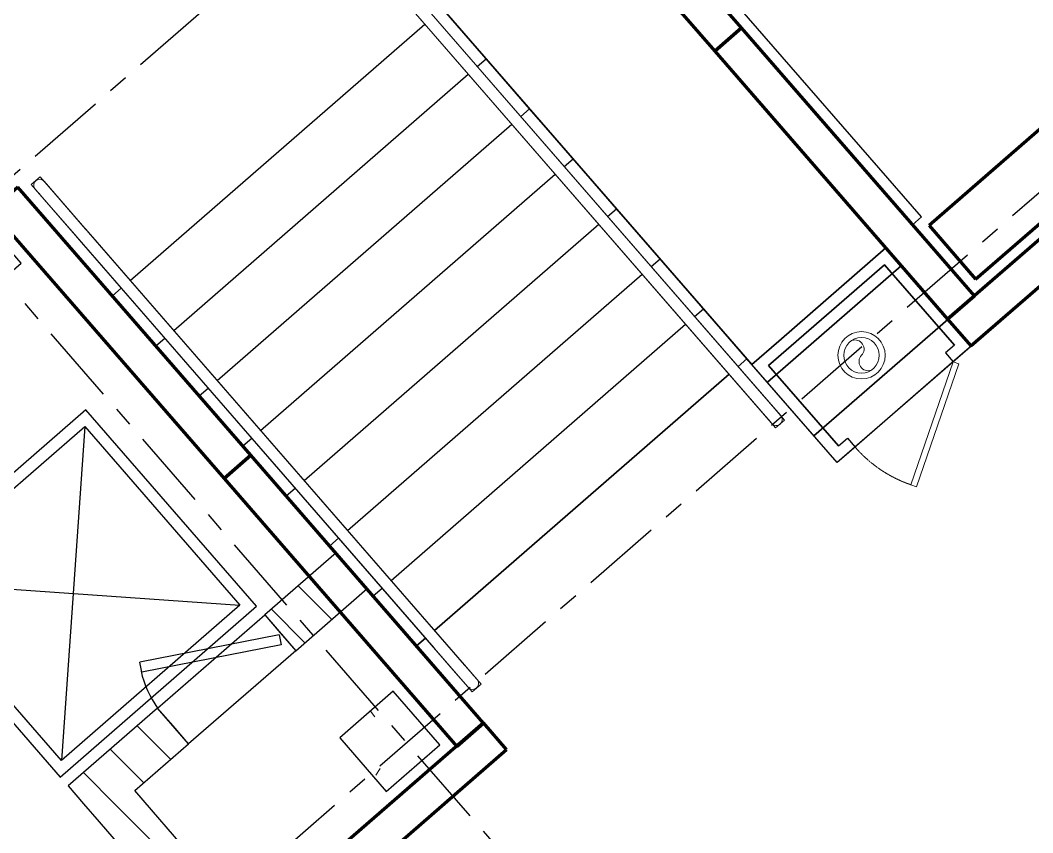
# Model space of a CAD drawing. Header units: millimetres. Extents: x -25371 to 2282244, y -90657 to 147824.
# Drawn here: x 2105021 to 2109300, y 19402 to 22836 of the extents above; entities that cross this region are included whole.
import ezdxf
from ezdxf.enums import TextEntityAlignment as Align

# ---------------------------------------------------------------- set-up
doc = ezdxf.new("R2010")
doc.units = ezdxf.units.MM
for name, pattern in [('CENTER', [50.8, 31.75, -6.35, 6.35, -6.35]), ('Hidden 1_5mm', [2.2, 1.5, -0.7]), ('TA_GL_000.90000', [2.475, 0.9, -0.225, 0.225, -0.225, 0.9])]:
    doc.linetypes.add(name, pattern=pattern)
for name, color, linetype in [('000 - 0_SYM_DWG_GRIDLINE_MAIN_COLOR_251', 7, 'Continuous'), ('000 - 0_SYM_DWG_SLOPE-SYM_TEXT_COLOR_3', 7, 'Continuous'), ('000 - EXISTING_BUILDING_MAIN_COLOR_1', 7, 'Continuous'), ('000 - EXISTING_BUILDING_MAIN_COLOR_251', 7, 'Continuous'), ('000 - GRID', 7, 'CENTER')]:
    doc.layers.add(name, color=color, linetype=linetype)
doc.styles.add('Arial', font='arial.ttf', dxfattribs={"height": 300})
doc.styles.add('TA', font='', dxfattribs={"height": 4.5})
doc.styles.get('TA').set_extended_font_data('Cordia New')
pattern_1 = [(45, (-24258.22, 8816.59), (-106.066, 106.066), [])]

# ---------------------------------------------------------------- blocks, each defined once
blk = doc.blocks.new('System Panel - DPA-AR_Facade_Solid Panel 150mm-5072658-2505-01 EGRESS LEVEL PLAN')
at = {"layer": '000 - EXISTING_BUILDING_MAIN_COLOR_1', "color": 7, "lineweight": 70}
for p, q in [((750, 200), (-750, 200)), ((-750, 200), (-750, 50)), ((750, 50), (750, 200)), ((-750, 50), (750, 50))]:
    blk.add_line(p, q, dxfattribs=at)
blk = doc.blocks.new('System Panel - DPA-AR_Facade_Solid Panel 150mm-5526688-2505-01 EGRESS LEVEL PLAN')
at = {"layer": '000 - EXISTING_BUILDING_MAIN_COLOR_1', "color": 7, "lineweight": 70}
for p, q in [((750, -50), (-750, -50)), ((-750, -50), (-750, -200)), ((750, -200), (750, -50)), ((-750, -200), (750, -200))]:
    blk.add_line(p, q, dxfattribs=at)
blk = doc.blocks.new('DPA_AC-PL_FLOOR ROOM CAL - A41_1000 x 1000 mm-5549838-2505-01 EGRESS LEVEL PLAN')
at = {"layer": '000 - EXISTING_BUILDING_MAIN_COLOR_1', "color": 7}
for p, q in [((650, 449.9), (-450, 449.9)), ((-450, 449.9), (-450, -650.1)), ((650, -650.1), (650, 449.9)), ((-400, -600.1), (600, 399.9)), ((-400, 399.9), (600, -600.1)), ((-400, -600.1), (-400, 399.9)), ((-400, 399.9), (600, 399.9)), ((600, 399.9), (600, -600.1)), ((600, -600.1), (-400, -600.1)), ((-450, -650.1), (650, -650.1))]:
    blk.add_line(p, q, dxfattribs=at)
blk = doc.blocks.new('System Panel - DPA-AR_Facade_Solid Panel 150mm-V99-2505-01 EGRESS LEVEL PLAN')
at = {"layer": '000 - EXISTING_BUILDING_MAIN_COLOR_1', "color": 7, "lineweight": 70}
for p, q in [((750, -50), (-750, -50)), ((-750, -50), (-750, -200)), ((750, -200), (750, -50)), ((-750, -200), (750, -200))]:
    blk.add_line(p, q, dxfattribs=at)
blk = doc.blocks.new('System Panel - DPA-AR_Facade_Solid Panel 150mm-5091727-2505-01 EGRESS LEVEL PLAN')
at = {"layer": '000 - EXISTING_BUILDING_MAIN_COLOR_1', "color": 7, "lineweight": 70}
for p, q in [((689.4, 200), (-689.4, 200)), ((-689.4, 200), (-689.4, 50)), ((689.4, 50), (689.4, 200)), ((-689.4, 50), (689.4, 50))]:
    blk.add_line(p, q, dxfattribs=at)
blk = doc.blocks.new('M_Concrete-Rectangular-Column - C1 300 x 300mm-V105-2505-01 EGRESS LEVEL PLAN')
at = {"layer": '000 - EXISTING_BUILDING_MAIN_COLOR_1', "lineweight": 9}
h = blk.add_hatch(dxfattribs=at)
h.set_pattern_fill('FP_29', style=0, pattern_type=2)
h.set_pattern_definition([(9, (3998.1, 11962.4), (508.157, -526.21), [76.2, -838.2]), (314, (3998.1, 11962.4), (394.986, 669.256), [60.96, -670.56]), (59.451, (4040.46, 11918.6), (903.143, 143.037), [64.76, -712.36]), (5.184, (4131.4, 12115.8), (708.014, -838.296), [114.3, -1257.3]), (55.636, (4190.4, 12045.9), (1365.99, 123.94), [97.14, -1068.54]), (310.184, (4131.4, 12115.8), (1365.99, 123.93), [91.44, -1005.84]), (340, (4174.8, 12010.8), (189.332, -706.594), [76.2, -838.2]), (285, (4174.8, 12010.8), (669.924, 393.85), [60.96, -670.56]), (30.451, (4190.56, 11951.9), (859.253, -312.75), [64.76, -712.36]), (356.5, (3998.12, 11962.42), (231.2166, 247.1526), [33.528, -628.904, 33.528, -647.192, -673.1]), (356.5, (3998.12, 11962.42), (231.2166, 247.1526), [-1343.152, 33.528, -639.572]), (326.5, (3998.1, 11962.42), (464.615, 127.078), [33.528, -354.584, 33.528, -613.664, -256.54]), (326.5, (3998.1, 11962.42), (464.615, 127.078), [-1035.304, 33.528, -223.012]), (286.5, (3827.12, 12111.07), (394.293, -373.117), [33.528, -220.472, 33.528, -1810.512]), (286.5, (3827.12, 12111.07), (394.293, -373.117), [-287.528, -758.952, 33.528, -1018.032]), (276.5, (3750.45, 12177.7), (513.904, -311.967), [33.528, -296.672, 33.528, -492.76, -746.76]), (276.5, (3750.45, 12177.7), (513.904, -311.967), [-856.488, 33.528, -713.232])])
h.paths.add_polyline_path([(-150, -150), (150, -150), (150, 150), (-150, 150), (-150, -142.5)])
at = {"layer": '000 - EXISTING_BUILDING_MAIN_COLOR_1', "color": 7}
for p, q in [((150, 150), (-150, 150)), ((-150, 150), (-150, -150)), ((150, -150), (150, 150)), ((-150, -150), (150, -150))]:
    blk.add_line(p, q, dxfattribs=at)
blk = doc.blocks.new('M_Concrete-Rectangular-Column - C1 300 x 300mm-V106-2505-01 EGRESS LEVEL PLAN')
at = {"layer": '000 - EXISTING_BUILDING_MAIN_COLOR_1', "lineweight": 9}
h = blk.add_hatch(dxfattribs=at)
h.set_pattern_fill('FP_30', style=0, pattern_type=2)
h.set_pattern_definition([(9, (1300.4, 11962.4), (508.157, -526.21), [76.2, -838.2]), (314, (1300.4, 11962.4), (394.986, 669.256), [60.96, -670.56]), (59.451, (1342.7, 11918.6), (903.143, 143.037), [64.76, -712.36]), (5.184, (1433.7, 12115.8), (708.014, -838.296), [114.3, -1257.3]), (55.636, (1492.7, 12045.9), (1365.99, 123.94), [97.14, -1068.54]), (310.184, (1433.7, 12115.8), (1365.99, 123.93), [91.44, -1005.84]), (340, (1477.04, 12010.8), (189.332, -706.594), [76.2, -838.2]), (285, (1477.04, 12010.8), (669.924, 393.85), [60.96, -670.56]), (30.451, (1492.8, 11951.9), (859.253, -312.75), [64.76, -712.36]), (356.5, (1300.38, 11962.42), (231.2166, 247.1526), [33.528, -628.904, 33.528, -647.192, -673.1]), (356.5, (1300.38, 11962.42), (231.2166, 247.1526), [-1343.152, 33.528, -639.572]), (326.5, (1300.38, 11962.42), (464.615, 127.078), [33.528, -354.584, 33.528, -613.664, -256.54]), (326.5, (1300.38, 11962.42), (464.615, 127.078), [-1035.304, 33.528, -223.012]), (286.5, (1129.38, 12111.06), (394.293, -373.117), [33.528, -220.472, 33.528, -1810.512]), (286.5, (1129.38, 12111.06), (394.293, -373.117), [-287.528, -758.952, 33.528, -1018.032]), (276.5, (1052.7, 12177.7), (513.904, -311.967), [33.528, -296.672, 33.528, -492.76, -746.76]), (276.5, (1052.7, 12177.7), (513.904, -311.967), [-856.488, 33.528, -713.232])])
h.paths.add_polyline_path([(-150, -150), (150, -150), (150, 150), (-150, 150), (-150, -111.1)])
at = {"layer": '000 - EXISTING_BUILDING_MAIN_COLOR_1', "color": 7}
for p, q in [((150, 150), (-150, 150)), ((-150, 150), (-150, -150)), ((150, -150), (150, 150)), ((-150, -150), (150, -150))]:
    blk.add_line(p, q, dxfattribs=at)
blk = doc.blocks.new('M_Concrete-Rectangular-Column - C2 300 x 1000mm-5094179-2505-01 EGRESS LEVEL PLAN')
at = {"layer": '000 - EXISTING_BUILDING_MAIN_COLOR_1', "color": 7, "lineweight": 100}
for p, q in [((150, 500), (-150, 500)), ((-150, 500), (-150, -500)), ((150, -500), (150, 500)), ((-150, -500), (150, -500))]:
    blk.add_line(p, q, dxfattribs=at)
blk = doc.blocks.new('A19 - A3 _Wall_ Acess Panel 600x600-5441504-2505-01 EGRESS LEVEL PLAN')
at = {"layer": '000 - EXISTING_BUILDING_MAIN_COLOR_1', "color": 7}
for p, q in [((-290.3, 3.5), (-268.8, 40.8)), ((-290.3, 3.5), (229.3, -296.5)), ((-268.8, 40.8), (250.8, -259.2)), ((250.8, -259.2), (229.3, -296.5))]:
    blk.add_line(p, q, dxfattribs=at)
blk.add_arc((-150, -53.5), 452.4, 332.3021, 354.1004, dxfattribs=at)
blk = doc.blocks.new('System Panel - DPA-AR_Facade_Solid Panel 150mm-V176-2505-01 EGRESS LEVEL PLAN')
at = {"layer": '000 - EXISTING_BUILDING_MAIN_COLOR_1', "color": 7, "lineweight": 70}
for p, q in [((750, 200), (-750, 200)), ((-750, 200), (-750, 50)), ((750, 50), (750, 200)), ((-750, 50), (750, 50))]:
    blk.add_line(p, q, dxfattribs=at)
blk = doc.blocks.new('Top Rail Type - Top Rail_Internal_-5829468-2505-01 EGRESS LEVEL PLAN')
at = {"layer": '000 - EXISTING_BUILDING_MAIN_COLOR_1', "color": 7, "lineweight": 9}
for p, q in [((7804.5, -11500.7), (7693.2, -11597.5)), ((7726, -11635.2), (7837.4, -11538.5)), ((7943.2, -11545.9), (8353.3, -12017.6)), ((8391, -11984.8), (7980.9, -11513.1)), ((7664.3, -11622.7), (5835.7, -13212.2)), ((5868.5, -13250), (7697.1, -11660.4))]:
    blk.add_line(p, q, dxfattribs=at)
at = {"layer": '000 - EXISTING_BUILDING_MAIN_COLOR_1', "color": 7, "lineweight": 9, "flags": 128}
for points in [[(7980.9, -11513.1), (7977.5, -11509.4), (7974, -11505.8), (7970.4, -11502.4), (7966.6, -11499.1), (7962.7, -11496), (7958.7, -11493), (7954.6, -11490.2), (7950.3, -11487.6), (7946, -11485.1), (7941.5, -11482.8), (7937, -11480.7), (7932.4, -11478.8), (7927.7, -11477), (7922.9, -11475.5), (7918.1, -11474.1), (7913.2, -11473), (7908.3, -11472), (7903.4, -11471.2), (7898.4, -11470.6), (7893.4, -11470.3), (7888.5, -11470.1), (7883.5, -11470.1), (7878.5, -11470.3), (7873.5, -11470.8), (7868.5, -11471.4), (7863.6, -11472.2), (7858.7, -11473.2), (7853.8, -11474.4), (7849, -11475.8), (7844.3, -11477.4), (7839.6, -11479.2), (7835, -11481.2), (7830.5, -11483.3), (7826.1, -11485.7), (7821.8, -11488.2), (7817.5, -11490.9), (7813.4, -11493.7), (7809.4, -11496.7), (7805.6, -11499.9), (7804.5, -11500.7)], [(7837.4, -11538.5), (7839.7, -11536.6), (7842, -11534.7), (7844.5, -11533), (7847, -11531.4), (7849.6, -11529.8), (7852.2, -11528.4), (7854.9, -11527.1), (7857.7, -11525.9), (7860.4, -11524.8), (7863.3, -11523.8), (7866.1, -11522.9), (7869, -11522.2), (7872, -11521.5), (7874.9, -11521), (7877.9, -11520.6), (7880.9, -11520.3), (7883.9, -11520.1), (7886.9, -11520.1), (7889.9, -11520.2), (7892.9, -11520.3), (7895.9, -11520.7), (7898.8, -11521.1), (7901.8, -11521.6), (7904.7, -11522.3), (7907.6, -11523.1), (7910.5, -11524), (7913.3, -11525), (7916.1, -11526.1), (7918.8, -11527.4), (7921.5, -11528.7), (7924.1, -11530.2), (7926.7, -11531.7), (7929.2, -11533.4), (7931.6, -11535.1), (7934, -11537), (7936.3, -11538.9), (7938.5, -11540.9), (7940.6, -11543.1), (7942.6, -11545.3), (7943.2, -11545.9)], [(7693.2, -11597.5), (7691, -11599.5), (7688.7, -11601.4), (7686.5, -11603.4), (7684.2, -11605.3), (7682, -11607.3), (7679.8, -11609.2), (7677.6, -11611.1), (7675.4, -11613), (7673.3, -11614.8), (7671.2, -11616.7), (7669.1, -11618.5), (7667.1, -11620.2), (7665.1, -11622), (7664.3, -11622.7)], [(7697.1, -11660.4), (7699.1, -11658.7), (7701.1, -11656.9), (7703.1, -11655.2), (7705.2, -11653.3), (7707.3, -11651.5), (7709.5, -11649.6), (7711.7, -11647.7), (7713.9, -11645.8), (7716.1, -11643.9), (7718.3, -11642), (7720.6, -11640), (7722.8, -11638), (7725.1, -11636.1), (7726, -11635.2)], [(8353.3, -12017.6), (8355.2, -12019.9), (8357.2, -12022.2), (8359.2, -12024.4), (8361.1, -12026.6), (8363, -12028.9), (8365, -12031.1), (8366.9, -12033.3), (8368.7, -12035.4), (8370.6, -12037.6), (8372.4, -12039.7), (8374.2, -12041.7), (8376, -12043.8), (8377.7, -12045.8), (8379.4, -12047.7), (8381, -12049.6), (8382.6, -12051.4), (8384.2, -12053.2), (8385.7, -12055), (8387.2, -12056.6), (8388.6, -12058.2), (8389.9, -12059.8), (8391.2, -12061.3), (8392.4, -12062.7), (8393.6, -12064), (8394.7, -12065.3), (8395.7, -12066.4), (8396.7, -12067.5), (8397.6, -12068.6), (8398.4, -12069.5), (8399.1, -12070.4), (8399.8, -12071.2), (8400.4, -12071.9), (8400.9, -12072.5), (8401.4, -12073), (8401.8, -12073.4), (8402, -12073.7), (8402.3, -12074), (8402.4, -12074.2), (8402.5, -12074.2), (8402.5, -12074.2)], [(8440.2, -12041.4), (8440.2, -12041.4), (8440, -12041.2), (8439.8, -12041), (8439.6, -12040.7), (8439.2, -12040.3), (8438.8, -12039.8), (8438.3, -12039.2), (8437.7, -12038.6), (8437, -12037.8), (8436.3, -12037), (8435.5, -12036), (8434.6, -12035), (8433.7, -12033.9), (8432.7, -12032.8), (8431.6, -12031.5), (8430.5, -12030.2), (8429.3, -12028.8), (8428, -12027.4), (8426.7, -12025.9), (8425.3, -12024.3), (8423.8, -12022.6), (8422.3, -12020.9), (8420.8, -12019.1), (8419.2, -12017.3), (8417.6, -12015.4), (8415.9, -12013.5), (8414.2, -12011.5), (8412.4, -12009.5), (8410.6, -12007.4), (8408.8, -12005.3), (8407, -12003.2), (8405.1, -12001.1), (8403.2, -11998.9), (8401.3, -11996.7), (8399.4, -11994.4), (8397.4, -11992.2), (8395.5, -11990), (8393.5, -11987.7), (8391.5, -11985.4), (8391, -11984.8)], [(5835.7, -13212.2), (5833.4, -13214.2), (5831.2, -13216.2), (5828.9, -13218.1), (5826.6, -13220.1), (5824.4, -13222.1), (5822.2, -13224), (5819.9, -13225.9), (5817.7, -13227.9), (5815.5, -13229.8), (5813.4, -13231.7), (5811.2, -13233.5), (5809.1, -13235.3), (5807, -13237.1), (5805, -13238.9), (5803, -13240.7), (5801.1, -13242.3), (5799.2, -13244), (5797.3, -13245.6), (5795.5, -13247.2), (5793.8, -13248.7), (5792.1, -13250.1), (5790.5, -13251.5), (5788.9, -13252.9), (5787.4, -13254.2), (5786, -13255.4), (5784.7, -13256.6), (5783.4, -13257.7), (5782.2, -13258.7), (5781.1, -13259.7), (5780, -13260.6), (5779.1, -13261.4), (5778.2, -13262.2), (5777.4, -13262.9), (5776.7, -13263.5), (5776.1, -13264), (5775.6, -13264.5), (5775.1, -13264.9), (5774.8, -13265.2), (5774.5, -13265.4), (5774.3, -13265.6), (5774.3, -13265.6), (5774.2, -13265.6)], [(5807.1, -13303.4), (5807.1, -13303.3), (5807.2, -13303.2), (5807.5, -13303), (5807.8, -13302.8), (5808.2, -13302.4), (5808.7, -13302), (5809.3, -13301.5), (5809.9, -13300.9), (5810.7, -13300.2), (5811.5, -13299.5), (5812.4, -13298.7), (5813.4, -13297.8), (5814.5, -13296.9), (5815.7, -13295.9), (5816.9, -13294.8), (5818.3, -13293.6), (5819.6, -13292.4), (5821.1, -13291.2), (5822.6, -13289.8), (5824.2, -13288.5), (5825.9, -13287), (5827.6, -13285.5), (5829.4, -13284), (5831.2, -13282.4), (5833.1, -13280.8), (5835, -13279.1), (5837, -13277.4), (5839, -13275.6), (5841.1, -13273.8), (5843.1, -13272), (5845.3, -13270.2), (5847.4, -13268.3), (5849.6, -13266.4), (5851.8, -13264.5), (5854, -13262.5), (5856.3, -13260.6), (5858.5, -13258.6), (5860.8, -13256.7), (5863, -13254.7), (5865.3, -13252.7), (5867.6, -13250.8)]]:
    blk.add_lwpolyline(points, dxfattribs=at)
at = {"layer": '000 - EXISTING_BUILDING_MAIN_COLOR_1', "color": 7, "lineweight": 9}
for centre, start, end in [((8421.3, -12057.8), 221.0012, 41.0012), ((5790.7, -13284.5), 130.9999, 310.9999)]:
    blk.add_arc(centre, 25, start, end, dxfattribs=at)
blk = doc.blocks.new('Top Rail Type - Top Rail_Internal_-V197-2505-01 EGRESS LEVEL PLAN')
at = {"layer": '000 - EXISTING_BUILDING_MAIN_COLOR_1', "color": 7, "lineweight": 9}
for p, q in [((7693.2, -11597.5), (7804.5, -11500.7)), ((7726, -11635.2), (7837.4, -11538.5)), ((7943.2, -11545.9), (8353.3, -12017.6)), ((7980.9, -11513.1), (8391, -11984.8)), ((5830.9, -13216.4), (7654.6, -11631.1)), ((7654.6, -11631.1), (7693.2, -11597.5)), ((7687.4, -11668.8), (7726, -11635.2)), ((5863.7, -13254.2), (7687.4, -11668.8)), ((8353.3, -12017.6), (8381.5, -12050.1)), ((8391, -11984.8), (8419.2, -12017.3)), ((8419.2, -12017.3), (8398.9, -12035)), ((8419.2, -12017.3), (8398.9, -12035)), ((8419.2, -12017.3), (8456.6, -12060.3)), ((8398.7, -12035.1), (8381.5, -12050.1)), ((8398.7, -12035.1), (8381.5, -12050.1)), ((8381.5, -12050.1), (8418.9, -12093.1)), ((8456.6, -12060.3), (8418.9, -12093.1)), ((5755.4, -13282), (5830.9, -13216.4)), ((5788.2, -13319.8), (5863.7, -13254.2)), ((5755.4, -13282), (5788.2, -13319.8))]:
    blk.add_line(p, q, dxfattribs=at)
for radius in [125, 75]:
    blk.add_arc((7886.6, -11595.1), radius, 41.0012, 130.9999, dxfattribs=at)
blk = doc.blocks.new('Handrail Type - Handrail_Internal_-5829483-2505-01 EGRESS LEVEL PLAN')
at = {"layer": '000 - EXISTING_BUILDING_MAIN_COLOR_251', "color": 7, "lineweight": 9}
for p, q in [((7898.9, -11418.7), (7677.7, -11611)), ((8391, -11984.8), (7898.9, -11418.7)), ((7710.5, -11648.8), (7837.4, -11538.5)), ((7943.2, -11545.9), (8353.3, -12017.6)), ((7677.7, -11611), (5836, -13211.9)), ((5868.8, -13249.7), (7710.5, -11648.8)), ((8353.3, -12017.6), (8402.5, -12074.2)), ((8440.2, -12041.4), (8391, -11984.8)), ((5836, -13211.9), (5774.2, -13265.6)), ((5807.1, -13303.4), (5868.8, -13249.7))]:
    blk.add_line(p, q, dxfattribs=at)
for points, knots in [([(7898.9, -11418.7), (7898.9, -11418.7), (7898.8, -11419.3), (7898.7, -11421.3), (7898.6, -11423.4), (7898.4, -11425.5), (7898.3, -11427.1), (7898.2, -11427.8), (7898.2, -11428)], [-1, -1, -1, -1, -0.9166667, -0.875, -0.8333333, -0.7916667, -0.7708333, -0.7641874, -0.7641874, -0.7641874, -0.7641874]), ([(7898.2, -11428), (7898.2, -11427.8), (7898.3, -11427.1), (7898.4, -11425.5), (7898.6, -11423.4), (7898.7, -11421.3), (7898.8, -11419.3), (7898.9, -11418.7), (7898.9, -11418.7)], [-0.2358126, -0.2358126, -0.2358126, -0.2358126, -0.2291667, -0.2083333, -0.1666667, -0.125, -0.0833333, 0, 0, 0, 0]), ([(7898.2, -11429.1), (7898.1, -11430.2), (7898, -11431.9), (7897.8, -11434.4), (7897.7, -11436.4), (7897.5, -11438.4), (7897.4, -11440.5), (7897.2, -11442.7), (7897.1, -11444.9), (7896.9, -11447.1), (7896.7, -11449.4), (7896.6, -11451.7), (7896.4, -11454), (7896.3, -11456.3), (7896.1, -11458.6), (7895.9, -11460.9), (7895.8, -11463.1), (7895.6, -11465.3), (7895.5, -11467.5), (7895.3, -11469.5), (7895.2, -11470.7), (7895.2, -11471.2)], [-0.75, -0.75, -0.75, -0.75, -0.7083333, -0.6875, -0.6666667, -0.6458333, -0.625, -0.6041667, -0.5833333, -0.5625, -0.5416667, -0.5208333, -0.5, -0.4791667, -0.4583333, -0.4375, -0.4166667, -0.3958333, -0.375, -0.3541667, -0.3376885, -0.3376885, -0.3376885, -0.3376885]), ([(7895.2, -11471.2), (7895.2, -11470.7), (7895.3, -11469.5), (7895.5, -11467.5), (7895.6, -11465.3), (7895.8, -11463.1), (7895.9, -11460.9), (7896.1, -11458.6), (7896.3, -11456.3), (7896.4, -11454), (7896.6, -11451.7), (7896.7, -11449.4), (7896.9, -11447.1), (7897.1, -11444.9), (7897.2, -11442.7), (7897.4, -11440.5), (7897.5, -11438.4), (7897.7, -11436.4), (7897.8, -11434.4), (7898, -11431.9), (7898.1, -11430.2), (7898.2, -11429.1)], [-0.6623115, -0.6623115, -0.6623115, -0.6623115, -0.6458333, -0.625, -0.6041667, -0.5833333, -0.5625, -0.5416667, -0.5208333, -0.5, -0.4791667, -0.4583333, -0.4375, -0.4166667, -0.3958333, -0.375, -0.3541667, -0.3333333, -0.3125, -0.2916667, -0.25, -0.25, -0.25, -0.25])]:
    blk.add_open_spline(points, degree=3, knots=knots, dxfattribs=at)
blk = doc.blocks.new('Handrail Type - Handrail_Internal_-V198-2505-01 EGRESS LEVEL PLAN')
at = {"layer": '000 - EXISTING_BUILDING_MAIN_COLOR_251', "color": 7, "lineweight": 9}
for p, q in [((7672.5, -11615.6), (7898.9, -11418.7)), ((7898.9, -11418.7), (8440.2, -12041.4)), ((7705.3, -11653.3), (7837.4, -11538.5)), ((7943.2, -11545.9), (8402.5, -12074.2)), ((5830.9, -13216.4), (7672.5, -11615.6)), ((5863.7, -13254.2), (7705.3, -11653.3)), ((5774.2, -13265.6), (5830.9, -13216.4)), ((5807.1, -13303.4), (5863.7, -13254.2))]:
    blk.add_line(p, q, dxfattribs=at)
blk = doc.blocks.new('Top Rail Type - Top Rail_Internal_-5829496-2505-01 EGRESS LEVEL PLAN')
at = {"layer": '000 - EXISTING_BUILDING_MAIN_COLOR_1', "color": 7, "lineweight": 9}
for p, q in [((6708.1, -10201.4), (6578, -10314.5)), ((6610.8, -10352.3), (6740.9, -10239.1)), ((6549, -10339.7), (4720.6, -11929.1)), ((4753.4, -11966.9), (6581.8, -10377.4))]:
    blk.add_line(p, q, dxfattribs=at)
at = {"layer": '000 - EXISTING_BUILDING_MAIN_COLOR_1', "color": 7, "lineweight": 9, "flags": 128}
for points in [[(6764.7, -10152.2), (6764.7, -10152.2), (6764.6, -10152.3), (6764.3, -10152.5), (6764, -10152.8), (6763.6, -10153.1), (6763.1, -10153.6), (6762.5, -10154.1), (6761.9, -10154.7), (6761.1, -10155.3), (6760.3, -10156), (6759.4, -10156.8), (6758.3, -10157.7), (6757.3, -10158.7), (6756.1, -10159.7), (6754.9, -10160.8), (6753.5, -10161.9), (6752.2, -10163.1), (6750.7, -10164.4), (6749.2, -10165.7), (6747.6, -10167.1), (6745.9, -10168.5), (6744.2, -10170), (6742.4, -10171.6), (6740.6, -10173.1), (6738.7, -10174.8), (6736.8, -10176.5), (6734.8, -10178.2), (6732.8, -10179.9), (6730.7, -10181.7), (6728.7, -10183.5), (6726.5, -10185.4), (6724.4, -10187.3), (6722.2, -10189.2), (6720, -10191.1), (6717.8, -10193), (6715.5, -10194.9), (6713.3, -10196.9), (6711, -10198.9), (6708.8, -10200.8), (6708.1, -10201.4)], [(6740.9, -10239.1), (6743.2, -10237.1), (6745.5, -10235.2), (6747.7, -10233.2), (6750, -10231.3), (6752.2, -10229.3), (6754.4, -10227.4), (6756.6, -10225.5), (6758.8, -10223.6), (6760.9, -10221.8), (6763, -10219.9), (6765.1, -10218.1), (6767.1, -10216.4), (6769.1, -10214.7), (6771, -10213), (6772.9, -10211.3), (6774.7, -10209.7), (6776.5, -10208.2), (6778.3, -10206.7), (6779.9, -10205.2), (6781.6, -10203.8), (6783.1, -10202.5), (6784.6, -10201.2), (6786, -10200), (6787.3, -10198.8), (6788.6, -10197.7), (6789.8, -10196.7), (6790.9, -10195.7), (6791.9, -10194.8), (6792.8, -10194), (6793.7, -10193.2), (6794.5, -10192.6), (6795.2, -10192), (6795.8, -10191.4), (6796.3, -10191), (6796.7, -10190.6), (6797.1, -10190.3), (6797.3, -10190.1), (6797.5, -10190), (6797.5, -10189.9), (6797.5, -10189.9)], [(6578, -10314.5), (6575.7, -10316.5), (6573.4, -10318.5), (6571.2, -10320.4), (6568.9, -10322.4), (6566.7, -10324.3), (6564.5, -10326.2), (6562.3, -10328.1), (6560.2, -10330), (6558, -10331.9), (6555.9, -10333.7), (6553.9, -10335.5), (6551.8, -10337.2), (6549.8, -10339), (6549, -10339.7)], [(6581.8, -10377.4), (6583.8, -10375.7), (6585.8, -10374), (6587.8, -10372.2), (6589.9, -10370.4), (6592.1, -10368.5), (6594.2, -10366.7), (6596.4, -10364.8), (6598.6, -10362.9), (6600.8, -10360.9), (6603, -10359), (6605.3, -10357), (6607.5, -10355.1), (6609.8, -10353.1), (6610.8, -10352.3)], [(4720.6, -11929.1), (4718.3, -11931.1), (4716.1, -11933.1), (4713.8, -11935), (4711.5, -11937), (4709.3, -11938.9), (4707, -11940.9), (4704.8, -11942.8), (4702.6, -11944.8), (4700.4, -11946.7), (4698.2, -11948.5), (4696.1, -11950.4), (4694, -11952.2), (4691.9, -11954), (4689.9, -11955.8), (4687.9, -11957.5), (4685.9, -11959.2), (4684, -11960.9), (4682.2, -11962.5), (4680.4, -11964.1), (4678.6, -11965.6), (4677, -11967), (4675.3, -11968.4), (4673.8, -11969.8), (4672.3, -11971.1), (4670.9, -11972.3), (4669.5, -11973.5), (4668.3, -11974.6), (4667.1, -11975.6), (4666, -11976.6), (4664.9, -11977.5), (4664, -11978.3), (4663.1, -11979.1), (4662.3, -11979.8), (4661.6, -11980.4), (4661, -11980.9), (4660.4, -11981.4), (4660, -11981.8), (4659.7, -11982.1), (4659.4, -11982.3), (4659.2, -11982.5), (4659.1, -11982.5), (4659.1, -11982.5)], [(4691.9, -12020.3), (4692, -12020.2), (4692.1, -12020.1), (4692.3, -12019.9), (4692.7, -12019.6), (4693.1, -12019.3), (4693.6, -12018.9), (4694.1, -12018.4), (4694.8, -12017.8), (4695.6, -12017.1), (4696.4, -12016.4), (4697.3, -12015.6), (4698.3, -12014.7), (4699.4, -12013.8), (4700.6, -12012.8), (4701.8, -12011.7), (4703.1, -12010.5), (4704.5, -12009.3), (4706, -12008.1), (4707.5, -12006.7), (4709.1, -12005.4), (4710.8, -12003.9), (4712.5, -12002.4), (4714.2, -12000.9), (4716.1, -11999.3), (4718, -11997.7), (4719.9, -11996), (4721.9, -11994.3), (4723.9, -11992.5), (4725.9, -11990.7), (4728, -11988.9), (4730.1, -11987.1), (4732.3, -11985.2), (4734.5, -11983.3), (4736.7, -11981.4), (4738.9, -11979.4), (4741.2, -11977.5), (4743.4, -11975.5), (4745.7, -11973.6), (4747.9, -11971.6), (4750.2, -11969.6), (4752.4, -11967.7)]]:
    blk.add_lwpolyline(points, dxfattribs=at)
at = {"layer": '000 - EXISTING_BUILDING_MAIN_COLOR_1', "color": 7, "lineweight": 9}
for centre, start, end in [((6781.1, -10171), 310.9999, 130.9999), ((4675.5, -12001.4), 130.9999, 310.9999)]:
    blk.add_arc(centre, 25, start, end, dxfattribs=at)
blk = doc.blocks.new('Top Rail Type - Top Rail_Internal_-V199-2505-01 EGRESS LEVEL PLAN')
at = {"layer": '000 - EXISTING_BUILDING_MAIN_COLOR_1', "color": 7, "lineweight": 9}
for p, q in [((6708.1, -10201.4), (6783.6, -10135.8)), ((6783.6, -10135.8), (6816.4, -10173.5)), ((6740.9, -10239.1), (6816.4, -10173.5)), ((6578, -10314.5), (6708.1, -10201.4)), ((6610.8, -10352.3), (6740.9, -10239.1)), ((4715.7, -11933.3), (6539.4, -10348.1)), ((6539.4, -10348.1), (6578, -10314.5)), ((6572.2, -10385.8), (6610.8, -10352.3)), ((4748.5, -11971.1), (6572.2, -10385.8)), ((4640.3, -11998.9), (4715.7, -11933.3)), ((4673.1, -12036.7), (4748.5, -11971.1)), ((4640.3, -11998.9), (4673.1, -12036.7))]:
    blk.add_line(p, q, dxfattribs=at)
blk = doc.blocks.new('Handrail Type - Handrail_Internal_-5829511-2505-01 EGRESS LEVEL PLAN')
at = {"layer": '000 - EXISTING_BUILDING_MAIN_COLOR_251', "color": 7, "lineweight": 9}
for p, q in [((6764.7, -10152.2), (6708.1, -10201.4)), ((6708.1, -10201.4), (6562.4, -10328.1)), ((6740.9, -10239.1), (6797.5, -10189.9)), ((6595.6, -10365.4), (6740.9, -10239.1)), ((6562.4, -10328.1), (4825.3, -11838.1)), ((4753.7, -11966.6), (6595.2, -10365.8)), ((4824.5, -11838.8), (4720.9, -11928.8)), ((4720.9, -11928.8), (4659.1, -11982.5)), ((4691.9, -12020.3), (4753.7, -11966.6))]:
    blk.add_line(p, q, dxfattribs=at)
blk = doc.blocks.new('Handrail Type - Handrail_Internal_-V200-2505-01 EGRESS LEVEL PLAN')
at = {"layer": '000 - EXISTING_BUILDING_MAIN_COLOR_251', "color": 7, "lineweight": 9}
for p, q in [((6557.2, -10332.6), (6764.7, -10152.2)), ((6590, -10370.3), (6797.5, -10189.9)), ((4825.3, -11838.1), (6557.2, -10332.6)), ((4748.5, -11971.1), (6590, -10370.3)), ((4715.7, -11933.3), (4824.5, -11838.8)), ((4659.1, -11982.5), (4715.7, -11933.3)), ((4691.9, -12020.3), (4748.5, -11971.1))]:
    blk.add_line(p, q, dxfattribs=at)
blk = doc.blocks.new('DPA_FHC_FH _ENT__Stand Alone Type - 750x1300x550 mm_-5841241-2505-01 EGRESS LEVEL PLAN')
at = {"layer": '000 - EXISTING_BUILDING_MAIN_COLOR_1', "color": 7, "lineweight": 9}
for p, q in [((-287.5, 571.7), (188.8, 846.7)), ((-275, 550), (201.3, 825)), ((201.3, 825), (188.8, 846.7)), ((-275, 550), (-287.5, 571.7))]:
    blk.add_line(p, q, dxfattribs=at)
at = {"layer": '000 - EXISTING_BUILDING_MAIN_COLOR_1', "color": 7}
for p, q in [((-375, 0), (-375, 550)), ((-375, 550), (-325, 550)), ((-325, 550), (325, 550)), ((-275, 500), (-275, 550)), ((275, 500), (275, 550)), ((325, 550), (375, 550)), ((375, 550), (375, 0)), ((-325, 500), (-275, 500)), ((-325, 500), (-325, 50)), ((-325, 50), (-325, 500)), ((325, 500), (275, 500)), ((325, 50), (325, 500)), ((325, 500), (325, 50)), ((-325, 50), (325, 50)), ((325, 50), (-325, 50)), ((375, 0), (-375, 0))]:
    blk.add_line(p, q, dxfattribs=at)
at = {"layer": '000 - EXISTING_BUILDING_MAIN_COLOR_1', "color": 7, "lineweight": 9}
for radius in [100, 75]:
    blk.add_circle((0, 275), radius, dxfattribs=at)
at = {"layer": '000 - EXISTING_BUILDING_MAIN_COLOR_1', "color": 7, "linetype": 'Hidden 1_5mm', "lineweight": 9}
blk.add_arc((-275, 550), 550, 0, 30, dxfattribs=at)
at = {"layer": '000 - EXISTING_BUILDING_MAIN_COLOR_1', "color": 7, "lineweight": 9}
for centre, start, end in [((-3.7, 313.4), 275.5144, 68.7015), ((3.7, 236.6), 95.5144, 248.7015)]:
    blk.add_arc(centre, 38.6, start, end, dxfattribs=at)
blk = doc.blocks.new('A$C4b8f3cd2')
at = {"layer": '000 - EXISTING_BUILDING_MAIN_COLOR_251', "lineweight": 9}
h = blk.add_hatch(dxfattribs=at)
h.set_pattern_fill('FP_3', style=0, pattern_type=2)
h.set_pattern_definition(pattern_1)
h.paths.add_polyline_path([(-18781.8, -2739.1), (-18630.9, -2607.9), (-18631.9, -2606.7), (-18782.9, -2737.9)])
h.paths.add_polyline_path([(-18881.3, -2624.7), (-18730.3, -2493.5), (-18893.3, -2306), (-19044.2, -2437.2), (-18881.3, -2624.7)])
h.paths.add_polyline_path([(-19437.9, -1984.4), (-19286.9, -1853.2), (-19616, -1474.6), (-19767, -1605.8), (-19551.9, -1853.2)])
h = blk.add_hatch(dxfattribs=at)
h.set_pattern_fill('FP_3', style=0, pattern_type=2)
h.set_pattern_definition(pattern_1)
h.paths.add_polyline_path([(-20201.8, -2248.8), (-19635.7, -1756.8), (-19767, -1605.8), (-20333, -2097.9), (-20276, -2163.5)])
at = {"layer": '000 - EXISTING_BUILDING_MAIN_COLOR_1', "color": 7}
for p, q in [((-23121.2, 1109.6), (-19447.3, -3116.7)), ((-23121.2, 1109.6), (-19447.3, -3116.7)), ((-19447.3, -3116.7), (-23121.2, 1109.6)), ((-18730.3, -2493.5), (-17296.4, -1247)), ((-18730.3, -2493.5), (-17447.3, -1378.2)), ((-17449, -1379.6), (-17628.2, -1535.4)), ((-19616, -1474.6), (-19691.5, -1540.2)), ((-19286.9, -1853.2), (-19616, -1474.6)), ((-17348.9, -1491.4), (-18631.9, -2606.7)), ((-17545.1, -1662), (-17333.8, -1478.3)), ((-17529.8, -1648.6), (-17348.9, -1491.4)), ((-17333.8, -1478.3), (-17350.6, -1492.9)), ((-17350.6, -1492.9), (-17333.8, -1478.3)), ((-19691.5, -1540.2), (-19767, -1605.8)), ((-17628.2, -1535.4), (-17843.3, -1722.4)), ((-19767, -1605.8), (-20333, -2097.9)), ((-17756.5, -1845.6), (-17545.1, -1662)), ((-17744.9, -1835.6), (-17529.8, -1648.6)), ((-17545.1, -1662), (-17512.3, -1699.7)), ((-17211.4, -5081.8), (-13247.8, -1636.4)), ((-17843.3, -1722.4), (-18058.4, -1909.4)), ((-17479.5, -1737.4), (-16397.1, -2982.7)), ((-20201.8, -2248.8), (-19635.7, -1756.8)), ((-19635.7, -1756.8), (-19437.9, -1984.4)), ((-17960, -2022.6), (-17744.9, -1835.6)), ((-19437.9, -1984.4), (-19286.9, -1853.2)), ((-19362.4, -1918.8), (-19286.9, -1853.2)), ((-19286.9, -1853.2), (-18893.3, -2306)), ((-17967.8, -2029.3), (-17756.5, -1845.6)), ((-17756.5, -1845.6), (-17723.7, -1883.4)), ((-19437.9, -1984.4), (-19362.4, -1918.8)), ((-18058.4, -1909.4), (-18263.8, -2087.9)), ((-17690.9, -1921.1), (-16608.4, -3166.4)), ((-19044.2, -2437.2), (-19437.9, -1984.4)), ((-18179.1, -2213), (-17967.8, -2029.3)), ((-18165.4, -2201.1), (-17960, -2022.6)), ((-17967.8, -2029.3), (-17935, -2067.1)), ((-18263.8, -2087.9), (-18475.1, -2271.6)), ((-19560.5, -3215.1), (-20507.2, -2126.1)), ((-17902.2, -2104.8), (-16819.8, -3349.9)), ((-18390.4, -2396.7), (-18179.1, -2213)), ((-18376.7, -2384.8), (-18165.9, -2201.6)), ((-18179.1, -2213), (-18146.3, -2250.8)), ((-18893.3, -2306), (-19044.2, -2437.2)), ((-18893.3, -2306), (-18968.8, -2371.6)), ((-18630.9, -2607.9), (-18893.3, -2306)), ((-18475.1, -2271.6), (-18686.4, -2455.3)), ((-18113.5, -2288.5), (-17031, -3533.8)), ((-18968.8, -2371.6), (-19044.2, -2437.2)), ((-18588, -2568.5), (-18376.7, -2384.8)), ((-19044.2, -2437.2), (-18781.8, -2739.1)), ((-18601.7, -2580.4), (-18390.4, -2396.7)), ((-18390.4, -2396.7), (-18357.6, -2434.5)), ((-18686.4, -2455.3), (-18730.3, -2493.5)), ((-18324.8, -2472.2), (-17242.3, -3717.4)), ((-18706.3, -2673.5), (-18630.9, -2607.9)), ((-18631.9, -2606.7), (-18588, -2568.5)), ((-18631.9, -2606.7), (-18601.7, -2580.4)), ((-18601.7, -2580.4), (-18568.9, -2618.2)), ((-19447.3, -3116.7), (-18881.3, -2624.7)), ((-19447.3, -3116.7), (-18881.3, -2624.7)), ((-18897.7, -2639), (-19109, -2822.7)), ((-18881.3, -2624.7), (-18897.7, -2639)), ((-18781.8, -2739.1), (-18706.3, -2673.5)), ((-18536.1, -2655.9), (-17453.7, -3901.1)), ((-18782.9, -2737.9), (-19462.1, -3328.3)), ((-18813.1, -2764.1), (-18782.9, -2737.9)), ((-18799.3, -2752.2), (-18782.9, -2737.9)), ((-19024.4, -2947.8), (-18813.1, -2764.1)), ((-19010.6, -2935.9), (-18799.3, -2752.2)), ((-18813.1, -2764.1), (-18780.2, -2801.9)), ((-19109, -2822.7), (-19447.3, -3116.7)), ((-18747.4, -2839.6), (-17665, -4084.8)), ((-17834.6, -4364.9), (-16120.1, -2874.5)), ((-16120.1, -2874.5), (-17555.5, -4122.2)), ((-19447.3, -3116.7), (-19220.9, -2919.9)), ((-19220.9, -2919.9), (-19447.3, -3116.7)), ((-19348.9, -3229.9), (-19010.6, -2935.9)), ((-18991.6, -2985.6), (-19024.4, -2947.8)), ((-19024.4, -2947.8), (-18991.6, -2985.6)), ((-19348.9, -3229.9), (-19122.5, -3033.1)), ((-17876.3, -4268.5), (-18958.8, -3023.3)), ((-18958.8, -3023.3), (-17876.3, -4268.5)), ((-16542.8, -3241.8), (-16331.5, -3058.1)), ((-16575.6, -3204.1), (-16542.8, -3241.8)), ((-19560.5, -3215.1), (-19462.1, -3328.3)), ((-16754.1, -3425.5), (-16542.8, -3241.8)), ((-16786.9, -3387.8), (-16754.1, -3425.5)), ((-16965.4, -3609.2), (-16754.1, -3425.5)), ((-16998.2, -3571.5), (-16965.4, -3609.2)), ((-17176.7, -3792.9), (-16965.4, -3609.2)), ((-17209.5, -3755.2), (-17176.7, -3792.9)), ((-17388.1, -3976.6), (-17176.7, -3792.9)), ((-17599.4, -4160.3), (-17388.1, -3976.6)), ((-17420.9, -3938.9), (-17388.1, -3976.6)), ((-17555.5, -4122.2), (-17834.6, -4364.9)), ((-17632.2, -4122.6), (-17599.4, -4160.3)), ((-17810.7, -4344), (-17599.4, -4160.3)), ((-17810.7, -4344), (-17843.5, -4306.3)), ((-17843.5, -4306.3), (-17810.7, -4344)), ((-18249.7, -4725.7), (-17810.7, -4344)), ((-17834.6, -4364.8), (-17342.5, -4931)), ((-17736.2, -4478.1), (-17834.6, -4364.9)), ((-17834.6, -4364.9), (-17736.2, -4478.1)), ((-17418, -4996.5), (-17910.1, -4430.5)), ((-17910.1, -4430.5), (-17418, -4996.5)), ((-17342.5, -4931), (-17736.2, -4478.1)), ((-17736.2, -4478.1), (-17342.6, -4930.9)), ((-17644.5, -5193.3), (-18136.5, -4627.3)), ((-18136.5, -4627.3), (-17644.5, -5193.3)), ((-16881.2, -6300), (-18249.7, -4725.7)), ((-17644.5, -5193.3), (-17342.6, -4930.9)), ((-17342.6, -4930.9), (-17644.5, -5193.3)), ((-17244.1, -5044.2), (-17211.4, -5081.8)), ((-17757.7, -5291.7), (-17644.5, -5193.3)), ((-17644.5, -5193.3), (-17757.7, -5291.7)), ((-17011.6, -6150), (-17757.7, -5291.7)), ((-17757.7, -5291.7), (-17011.6, -6150)), ((-17544.7, -5305.5), (-16767.1, -6200))]:
    blk.add_line(p, q, dxfattribs=at)
for name, p, rotation in [('DPA_AC-PL_FLOOR ROOM CAL - A41_1000 x 1000 mm-5549838-2505-01 EGRESS LEVEL PLAN', (-18661.4, -1505.8), 221.0000000000002), ('System Panel - DPA-AR_Facade_Solid Panel 150mm-V99-2505-01 EGRESS LEVEL PLAN', (-17783.4, -1604.1), 40.99991065166444), ('A19 - A3 _Wall_ Acess Panel 600x600-5441504-2505-01 EGRESS LEVEL PLAN', (-19165.6, -2145.2), 130.9999106516643), ('System Panel - DPA-AR_Facade_Solid Panel 150mm-V176-2505-01 EGRESS LEVEL PLAN', (-19803.2, -2631.1), 130.9999999999993), ('System Panel - DPA-AR_Facade_Solid Panel 150mm-5526688-2505-01 EGRESS LEVEL PLAN', (-18915.5, -2588.2), 40.99991065166444), ('System Panel - DPA-AR_Facade_Solid Panel 150mm-5072658-2505-01 EGRESS LEVEL PLAN', (-15813.9, -3867.1), 41.00116543404226), ('System Panel - DPA-AR_Facade_Solid Panel 150mm-5072658-2505-01 EGRESS LEVEL PLAN', (-16945.9, -4851.2), 41.00116543404226), ('DPA_FHC_FH _ENT__Stand Alone Type - 750x1300x550 mm_-5841241-2505-01 EGRESS LEVEL PLAN', (-17588.6, -4647.9), 130.9999106516643), ('System Panel - DPA-AR_Facade_Solid Panel 150mm-5091727-2505-01 EGRESS LEVEL PLAN', (-17153.2, -5679.7), 130.9999106516643)]:
    blk.add_blockref(name, p, dxfattribs=dict(at, rotation=rotation))
at = {"layer": '000 - EXISTING_BUILDING_MAIN_COLOR_1', "color": 7, "lineweight": 100}
for name, p, rotation in [('M_Concrete-Rectangular-Column - C1 300 x 300mm-V106-2505-01 EGRESS LEVEL PLAN', (-17391.6, -1064.7), 41.00008934833463), ('M_Concrete-Rectangular-Column - C1 300 x 300mm-V105-2505-01 EGRESS LEVEL PLAN', (-19427.6, -2834.6), 40.99999999999914), ('M_Concrete-Rectangular-Column - C2 300 x 1000mm-5094179-2505-01 EGRESS LEVEL PLAN', (-17032.9, -5589.3), 41.00008934833438)]:
    blk.add_blockref(name, p, dxfattribs=dict(at, rotation=rotation))
at = {"layer": '000 - EXISTING_BUILDING_MAIN_COLOR_1', "color": 7, "lineweight": 9}
for name in ['Top Rail Type - Top Rail_Internal_-V199-2505-01 EGRESS LEVEL PLAN', 'Top Rail Type - Top Rail_Internal_-5829496-2505-01 EGRESS LEVEL PLAN', 'Top Rail Type - Top Rail_Internal_-V197-2505-01 EGRESS LEVEL PLAN', 'Top Rail Type - Top Rail_Internal_-5829468-2505-01 EGRESS LEVEL PLAN']:
    blk.add_blockref(name, (-23858.2, 8816.6), dxfattribs=at)
at = {"layer": '000 - EXISTING_BUILDING_MAIN_COLOR_251', "color": 7, "lineweight": 9}
for name in ['Handrail Type - Handrail_Internal_-5829511-2505-01 EGRESS LEVEL PLAN', 'Handrail Type - Handrail_Internal_-V200-2505-01 EGRESS LEVEL PLAN', 'Handrail Type - Handrail_Internal_-5829483-2505-01 EGRESS LEVEL PLAN', 'Handrail Type - Handrail_Internal_-V198-2505-01 EGRESS LEVEL PLAN']:
    blk.add_blockref(name, (-23858.2, 8816.6), dxfattribs=at)
blk = doc.blocks.new('*U330')
at = {"layer": '000 - 0_SYM_DWG_GRIDLINE_MAIN_COLOR_251', "color": 7, "linetype": 'ByBlock', "ltscale": 5}
blk.add_line((2, 0), (-362.708, 0), dxfattribs=at)
at = {"color": 7, "style": 'TA', "flags": 1}
blk.add_attdef('LOCATION', (6, -6), '', height=4.5, rotation=270, dxfattribs=at)
at = {"layer": '000 - 0_SYM_DWG_SLOPE-SYM_TEXT_COLOR_3', "color": 7, "style": 'Arial'}
blk.add_attdef('GRID-HEAD', text='', height=4, rotation=270, dxfattribs=at).set_placement((21.736, 0), align=Align.MIDDLE_CENTER)
blk = doc.blocks.new('*U329')
at = {"layer": '000 - 0_SYM_DWG_GRIDLINE_MAIN_COLOR_251', "color": 7, "linetype": 'ByBlock', "ltscale": 5}
blk.add_line((2, 0), (-83.525, 0), dxfattribs=at)
at = {"color": 7, "style": 'TA', "flags": 1}
blk.add_attdef('LOCATION', (6, -6), '', height=4.5, rotation=270, dxfattribs=at)
at = {"layer": '000 - 0_SYM_DWG_SLOPE-SYM_TEXT_COLOR_3', "color": 7, "style": 'Arial'}
blk.add_attdef('GRID-HEAD', text='', height=4, rotation=138.9524, dxfattribs=at).set_placement((21.736, 0), align=Align.MIDDLE_CENTER)
blk = doc.blocks.new('C-1-VS01_REV00_20260615-121114_LOPF_DIMS')
at = {"layer": '000 - GRID', "color": 7, "linetype": 'TA_GL_000.90000', "xscale": 75, "yscale": 75, "zscale": 75}
for name, p, rotation in [('*U330', (-30805.4, 14598.3), 131.0000000000055), ('*U330', (-32994.1, 12695.7), 131.0000000000055), ('*U329', (-21858.4, -5013.9), 221.0000000000055)]:
    blk.add_blockref(name, p, dxfattribs=dict(at, rotation=rotation))

msp = doc.modelspace()

# ---------------------------------------------------------------- block references
at = {"color": 7, "rotation": 89.99999999999999}
for name in ['C-1-VS01_REV00_20260615-121114_LOPF_DIMS', 'A$C4b8f3cd2']:
    msp.add_blockref(name, (2103748.229, 39215.793), dxfattribs=at)

doc.saveas('drawing.dxf')
